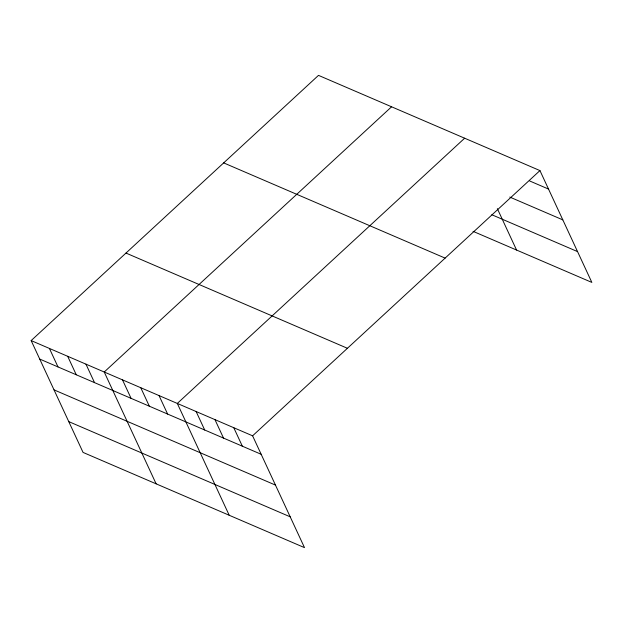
<?xml version="1.0" encoding="UTF-8"?>
<svg xmlns="http://www.w3.org/2000/svg" width="623" height="623" viewBox="0 0 623 623"><rect width="100%" height="100%" fill="white"/><g stroke="black" fill="none" stroke-linecap="round" stroke-linejoin="round"><path stroke-width="0.93" d="M31.15 340.586L252.595 435.812L304.499 547.633L83.054 452.415L31.15 340.586L318.501 75.367L539.946 170.585L591.85 282.414L473.059 231.335M391.579 106.79L104.228 372.009L156.132 483.837M464.649 138.213L177.306 403.431L229.209 515.26M252.595 435.812L539.946 170.585M529.698 180.974L548.52 189.065M509.77 197.063L562.818 219.872M491.82 214.74L577.552 251.606M223.673 162.891L445.118 258.109M125.978 253.063L347.416 348.288M39.724 359.066L261.169 454.284M54.03 389.873L275.467 485.091M68.756 421.607L290.201 516.825M497.349 208.65L516.56 250.033M233.773 427.713L242.347 446.193M214.951 419.622L223.525 438.101M196.128 411.53L204.702 430.002M159.036 395.582L167.61 414.054M140.767 387.724L149.341 406.196M122.497 379.866L131.071 398.346M85.958 364.151L94.532 382.631M67.689 356.301L76.263 374.773M49.419 348.444L57.994 366.924"/></g></svg>
